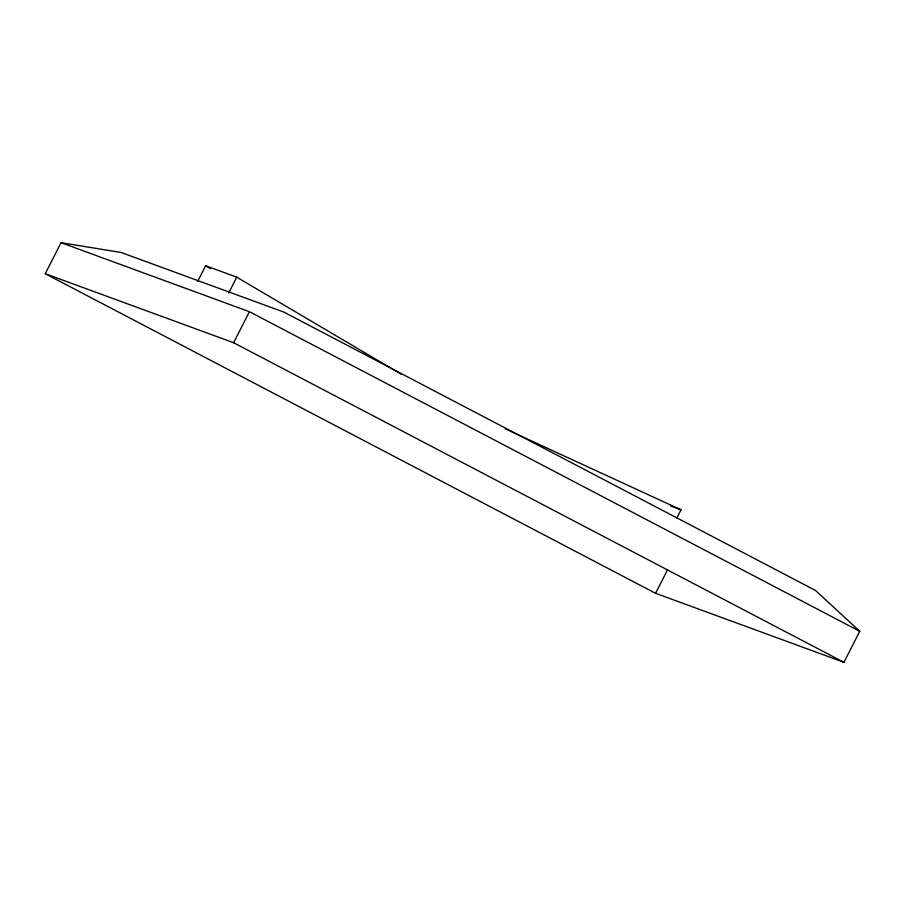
<?xml version="1.0" encoding="UTF-8"?>
<svg xmlns="http://www.w3.org/2000/svg" width="905" height="905" viewBox="0 0 905 905"><rect width="100%" height="100%" fill="white"/><g stroke="black" fill="none" stroke-linecap="round" stroke-linejoin="round"><path stroke-width="1.36" d="M45.25 273.706L61.054 242.687L121.1 252.472L283.932 312.135L815.507 590.479L859.75 631.294L843.946 662.313L655.571 593.295L45.25 273.706L233.626 342.724L843.946 662.313M197.573 281.579L205.627 265.776L236.759 277.179L401.39 374.308M228.705 292.994L236.759 277.179M233.626 342.724L249.429 311.705L859.75 631.294M676.68 518.316L681.013 509.798L505.239 428.834M655.571 593.295L667.585 569.72M61.054 242.687L249.429 311.705M670.639 505.997L681.013 509.798M205.627 265.776L210.469 268.627"/></g></svg>
